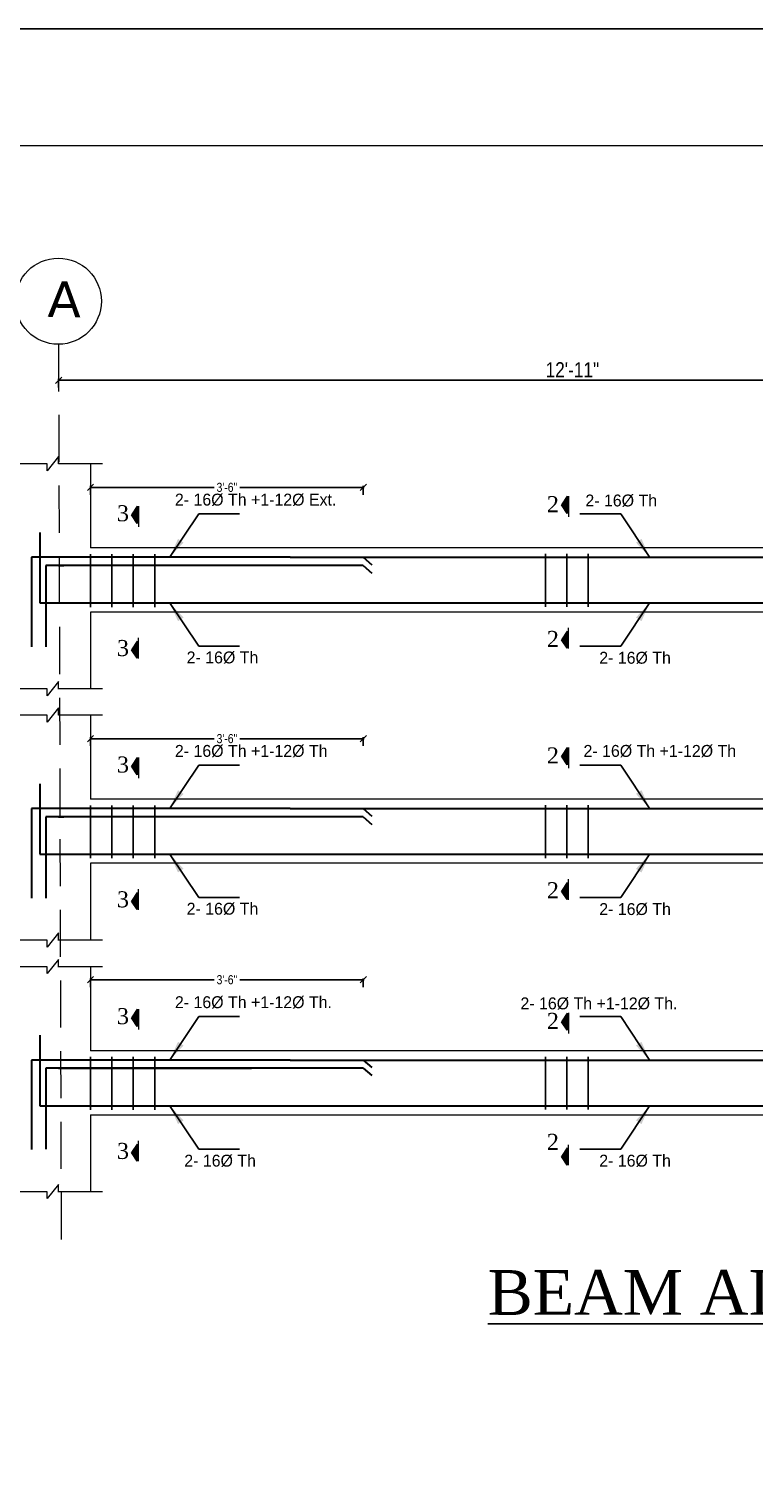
# Model space of a CAD drawing. Header units: inches. Extents: x 45643 to 70559, y -8725 to 1713.
# Drawn here: x 68583 to 68871, y -3815 to -3239 of the extents above; entities that cross this region are included whole.
import ezdxf

# ---------------------------------------------------------------- set-up
doc = ezdxf.new("R2010")
doc.units = ezdxf.units.IN
doc.header["$MEASUREMENT"] = 0
doc.linetypes.add('CENTER2', pattern=[1.125, 0.75, -0.125, 0.125, -0.125])
doc.linetypes.add('DASHED2', pattern=[0.375, 0.25, -0.125])
for name, color, linetype, lineweight in [('BEAM', 212, 'Continuous', 9), ('cenline', 170, 'CENTER2', 9), ('door', 3, 'Continuous', 13), ('ELE1', 3, 'Continuous', 9), ('Line', 7, 'Continuous', 15), ('Line 0.35', 130, 'Continuous', 35), ('REN', 140, 'Continuous', 35), ('Side-1', 11, 'Continuous', 18), ('Text', 7, 'Continuous', 9)]:
    doc.layers.add(name, color=color, linetype=linetype, lineweight=lineweight)
for name, color, linetype in [('DIM', 5, 'Continuous'), ('floorhatch', 43, 'Continuous'), ('STIRRUP', 10, 'Continuous')]:
    doc.layers.add(name, color=color, linetype=linetype)
doc.styles.add('Dks', font='ARIALN.TTF', dxfattribs={"height": 8})
doc.styles.add('ordinary', font='ARIALN.TTF')
doc.styles.add('sb', font='BKANT.TTF', dxfattribs={"height": 8})
doc.styles.get("Standard").update_dxf_attribs({"font": 'times.ttf'})
doc.dimstyles.new('1-4', dxfattribs={"dimscale": 0.1, "dimtxt": 36, "dimasz": 25, "dimexe": 5.625, "dimexo": 36, "dimgap": 12, "dimtad": 1, "dimzin": 0, "dimdsep": 46, "dimlunit": 4, "dimtxsty": 'ordinary', "dimblk": 'OBLIQUE', "dimcen": 1, "dimdle": 3, "dimclrt": 7, "dimadec": 3, "dimazin": 0, "dimtfac": 1, "dimtix": 1, "dimtofl": 0, "dimtmove": 0, "dimatfit": 3, "dimfxl": 29.1875, "dimfxlon": 1, "dimtolj": 1, "dimtzin": 0, "dimarcsym": 0})
doc.dimstyles.new('Dks', dxfattribs={"dimtxt": 8, "dimasz": 8, "dimexe": 6, "dimexo": 6, "dimgap": 0.03125, "dimtad": 0, "dimdec": 0, "dimzin": 0, "dimdsep": 46, "dimlunit": 3, "dimtxsty": 'Dks', "dimcen": 0.09375, "dimclrd": 256, "dimclre": 256, "dimclrt": 256, "dimadec": 0, "dimazin": 0, "dimtfac": 1, "dimtdec": 0, "dimtix": 1, "dimtmove": 2, "dimatfit": 3, "dimfxl": 1, "dimfrac": 2, "dimtolj": 1, "dimtzin": 0, "dimlwe": -1, "dimarcsym": 0})

# ---------------------------------------------------------------- blocks, each defined once
blk = doc.blocks.new('_Oblique')
at = {"color": 0, "linetype": 'ByBlock', "lineweight": -2}
blk.add_line((-0.5, -0.5), (0.5, 0.5), dxfattribs=at)
blk = doc.blocks.new('*D646')
at = {"layer": 'Defpoints', "color": 0, "linetype": 'Continuous', "transparency": 16777216}
for p in [(68715.91, -3521.7), (68607.33, -3545.74, 2.24), (68715.91, -3545.74, 2.24)]:
    blk.add_point(p, dxfattribs=at)
at = {"layer": 'Line 0.35', "color": 0, "linetype": 'Continuous', "lineweight": -2, "transparency": 16777216}
for p, q in [((68607.03, -3521.7), (68656.49, -3521.7)), ((68607.33, -3524.61), (68607.33, -3521.14)), ((68716.21, -3521.7), (68666.75, -3521.7)), ((68715.91, -3524.61), (68715.91, -3521.14))]:
    blk.add_line(p, q, dxfattribs=at)
at = {"layer": 'Line 0.35', "color": 0, "linetype": 'Continuous', "lineweight": -2, "transparency": 16777216, "xscale": 2.5, "yscale": 2.5, "zscale": 2.5, "rotation": 180}
blk.add_blockref('_Oblique', (68607.33, -3521.7), dxfattribs=at)
at = {"layer": 'Line 0.35', "color": 0, "linetype": 'Continuous', "lineweight": -2, "transparency": 16777216, "xscale": 2.5, "yscale": 2.5, "zscale": 2.5}
blk.add_blockref('_Oblique', (68715.91, -3521.7), dxfattribs=at)
at = {"layer": 'Line 0.35', "color": 7, "linetype": 'Continuous', "transparency": 16777216, "insert": (68661.62, -3521.7), "char_height": 3.6, "attachment_point": 5, "style": 'ordinary'}
blk.add_mtext('\\A1;3\'-6"', dxfattribs=at)
blk = doc.blocks.new('vrwa')
at = {"layer": 'Line', "linetype": 'Continuous'}
for points in [[(64431.3, 382588.9), (64427.1, 382595.4), (64427.1, 382582.5)], [(64431.3, 382488.2), (64427.1, 382481.8), (64427.1, 382494.6)]]:
    blk.add_hatch(color=256, dxfattribs=at).paths.add_polyline_path(points)
at = {"layer": 'door', "linetype": 'Continuous'}
for p, q in [((64426.1, 382595.5), (64426.1, 382580.1)), ((64427.1, 382595.4), (64427.1, 382582.5)), ((64427.1, 382595.4), (64431.3, 382588.9)), ((64427.1, 382582.5), (64431.3, 382588.9)), ((64426.1, 382481.7), (64426.1, 382497)), ((64427.1, 382481.8), (64427.1, 382494.6)), ((64427.1, 382494.6), (64431.3, 382488.2)), ((64427.1, 382481.8), (64431.3, 382488.2))]:
    blk.add_line(p, q, dxfattribs=at)
blk = doc.blocks.new('*D648')
at = {"layer": 'Defpoints', "color": 0, "linetype": 'Continuous', "transparency": 16777216}
for p in [(68715.91, -3617.63), (68607.33, -3645.86, 2.24), (68715.91, -3645.86, 2.24)]:
    blk.add_point(p, dxfattribs=at)
at = {"layer": 'Line 0.35', "color": 0, "linetype": 'Continuous', "lineweight": -2, "transparency": 16777216}
for p, q in [((68607.03, -3617.63), (68656.49, -3617.63)), ((68607.33, -3620.54), (68607.33, -3617.07)), ((68716.21, -3617.63), (68666.75, -3617.63)), ((68715.91, -3620.54), (68715.91, -3617.07))]:
    blk.add_line(p, q, dxfattribs=at)
at = {"layer": 'Line 0.35', "color": 0, "linetype": 'Continuous', "lineweight": -2, "transparency": 16777216, "xscale": 2.5, "yscale": 2.5, "zscale": 2.5, "rotation": 180}
blk.add_blockref('_Oblique', (68607.33, -3617.63), dxfattribs=at)
at = {"layer": 'Line 0.35', "color": 0, "linetype": 'Continuous', "lineweight": -2, "transparency": 16777216, "xscale": 2.5, "yscale": 2.5, "zscale": 2.5}
blk.add_blockref('_Oblique', (68715.91, -3617.63), dxfattribs=at)
at = {"layer": 'Line 0.35', "color": 7, "linetype": 'Continuous', "transparency": 16777216, "insert": (68661.62, -3617.63), "char_height": 3.6, "attachment_point": 5, "style": 'ordinary'}
blk.add_mtext('\\A1;3\'-6"', dxfattribs=at)
blk = doc.blocks.new('*D650')
at = {"layer": 'Defpoints', "color": 0, "linetype": 'Continuous', "transparency": 16777216}
for p in [(69003.56, -3379.12), (68594.66, -3500.34, 5.43), (69003.56, -3501.92, 2.24)]:
    blk.add_point(p, dxfattribs=at)
at = {"layer": 'Line 0.35', "color": 0, "linetype": 'Continuous', "lineweight": -2, "transparency": 16777216}
for p, q in [((68594.36, -3379.12), (69003.86, -3379.12)), ((68594.66, -3382.04), (68594.66, -3378.56)), ((69003.56, -3382.04), (69003.56, -3378.56))]:
    blk.add_line(p, q, dxfattribs=at)
at = {"layer": 'Line 0.35', "color": 0, "linetype": 'Continuous', "lineweight": -2, "transparency": 16777216, "xscale": 2.5, "yscale": 2.5, "zscale": 2.5, "rotation": 180}
blk.add_blockref('_Oblique', (68594.66, -3379.12), dxfattribs=at)
at = {"layer": 'Line 0.35', "color": 0, "linetype": 'Continuous', "lineweight": -2, "transparency": 16777216, "xscale": 2.5, "yscale": 2.5, "zscale": 2.5}
blk.add_blockref('_Oblique', (69003.56, -3379.12), dxfattribs=at)
at = {"layer": 'Line 0.35', "color": 7, "linetype": 'Continuous', "transparency": 16777216, "insert": (68799.11, -3374.91), "char_height": 6, "attachment_point": 5, "style": 'ordinary'}
blk.add_mtext('\\A1;12\'-11"', dxfattribs=at)
blk = doc.blocks.new('*D652')
at = {"layer": 'Defpoints', "color": 0, "linetype": 'Continuous', "transparency": 16777216}
for p in [(68715.91, -3421.72), (68607.33, -3445.76, 2.24), (68715.91, -3445.76, 2.24)]:
    blk.add_point(p, dxfattribs=at)
at = {"layer": 'Line 0.35', "color": 0, "linetype": 'Continuous', "lineweight": -2, "transparency": 16777216}
for p, q in [((68607.03, -3421.72), (68656.49, -3421.72)), ((68607.33, -3424.62), (68607.33, -3421.15)), ((68716.21, -3421.72), (68666.75, -3421.72)), ((68715.91, -3424.62), (68715.91, -3421.15))]:
    blk.add_line(p, q, dxfattribs=at)
at = {"layer": 'Line 0.35', "color": 0, "linetype": 'Continuous', "lineweight": -2, "transparency": 16777216, "xscale": 2.5, "yscale": 2.5, "zscale": 2.5, "rotation": 180}
blk.add_blockref('_Oblique', (68607.33, -3421.72), dxfattribs=at)
at = {"layer": 'Line 0.35', "color": 0, "linetype": 'Continuous', "lineweight": -2, "transparency": 16777216, "xscale": 2.5, "yscale": 2.5, "zscale": 2.5}
blk.add_blockref('_Oblique', (68715.91, -3421.72), dxfattribs=at)
at = {"layer": 'Line 0.35', "color": 7, "linetype": 'Continuous', "transparency": 16777216, "insert": (68661.62, -3421.72), "char_height": 3.6, "attachment_point": 5, "style": 'ordinary'}
blk.add_mtext('\\A1;3\'-6"', dxfattribs=at)

msp = doc.modelspace()

# ---------------------------------------------------------------- linework, layer by layer
at = {"layer": 'BEAM', "linetype": 'ByBlock'}
for p, q in [((68594.659, -3409.46, 3.195), (68590.064, -3415.086, 3.195)), ((68594.659, -3412.378, 3.195), (68594.659, -3409.46, 3.195)), ((68590.064, -3412.378, 3.195), (68565.205, -3412.378, 3.195)), ((68590.064, -3415.086, 3.195), (68590.064, -3412.378, 3.195)), ((68612.083, -3412.378, 3.195), (68594.659, -3412.378, 3.195)), ((68590.066, -3501.914), (68565.207, -3501.914)), ((68590.066, -3501.914), (68565.207, -3501.914)), ((68594.661, -3498.996), (68590.066, -3504.622)), ((68594.661, -3498.996), (68590.066, -3504.622)), ((68590.066, -3504.622), (68590.066, -3501.914)), ((68590.066, -3504.622), (68590.066, -3501.914)), ((68594.661, -3502.04), (68594.661, -3498.996)), ((68594.661, -3502.04), (68594.661, -3498.996)), ((68612.085, -3501.914), (68594.661, -3501.914)), ((68590.064, -3512.365, 3.195), (68565.205, -3512.365, 3.195)), ((68594.659, -3509.447, 3.195), (68590.064, -3515.073, 3.195)), ((68590.064, -3515.073, 3.195), (68590.064, -3512.365, 3.195)), ((68594.659, -3512.365, 3.195), (68594.659, -3509.447, 3.195)), ((68612.083, -3512.365, 3.195), (68594.659, -3512.365, 3.195)), ((68594.661, -3598.983), (68590.066, -3604.609)), ((68594.661, -3598.983), (68590.066, -3604.609)), ((68594.661, -3602.027), (68594.661, -3598.983)), ((68594.661, -3602.027), (68594.661, -3598.983)), ((68590.066, -3601.901), (68565.207, -3601.901)), ((68590.066, -3601.901), (68565.207, -3601.901)), ((68590.066, -3604.609), (68590.066, -3601.901)), ((68590.066, -3604.609), (68590.066, -3601.901)), ((68612.085, -3601.901), (68594.661, -3601.901)), ((68590.066, -3612.478), (68565.207, -3612.478)), ((68590.066, -3612.478), (68565.207, -3612.478)), ((68594.661, -3609.56), (68590.066, -3615.186)), ((68594.661, -3609.56), (68590.066, -3615.186)), ((68590.066, -3615.186), (68590.066, -3612.478)), ((68590.066, -3615.186), (68590.066, -3612.478)), ((68594.661, -3612.604), (68594.661, -3609.56)), ((68594.661, -3612.604), (68594.661, -3609.56)), ((68612.085, -3612.478), (68594.661, -3612.478)), ((68590.066, -3702.014), (68565.207, -3702.014)), ((68590.066, -3702.014), (68565.207, -3702.014)), ((68594.661, -3699.096), (68590.066, -3704.722)), ((68594.661, -3699.096), (68590.066, -3704.722)), ((68590.066, -3704.722), (68590.066, -3702.014)), ((68590.066, -3704.722), (68590.066, -3702.014)), ((68594.661, -3702.14), (68594.661, -3699.096)), ((68594.661, -3702.14), (68594.661, -3699.096)), ((68612.085, -3702.014), (68594.661, -3702.014)), ((68612.085, -3702.014), (68594.661, -3702.014))]:
    msp.add_line(p, q, dxfattribs=at)
at = {"layer": 'cenline', "color": 3, "linetype": 'DASHED2', "ltscale": 75}
msp.add_line((68594.602, -3364.763), (68595.664, -3723.65), dxfattribs=at)
at = {"layer": 'Defpoints'}
msp.add_lwpolyline([(70559.247, -3239.316), (67381.647, -3239.316), (67381.647, -5487.285), (70559.247, -5487.285)], close=True, dxfattribs=at)
at = {"layer": 'ELE1', "color": 11, "linetype": 'Continuous', "true_color": 0xf27172}
for p, q in [((68990.669, -3445.757), (68607.33, -3445.757)), ((68990.669, -3471.316, 3.195), (68607.33, -3471.316, 3.195)), ((68990.669, -3545.744), (68607.33, -3545.744)), ((68990.669, -3571.303, 3.195), (68607.33, -3571.303, 3.195)), ((68990.669, -3645.856), (68607.33, -3645.856)), ((68607.33, -3671.416, 3.195), (68990.669, -3671.416, 3.195))]:
    msp.add_line(p, q, dxfattribs=at)
at = {"layer": 'ELE1'}
msp.add_lwpolyline([(67427.965, -3285.634), (70512.929, -3285.634), (70512.929, -5440.967), (67427.965, -5440.967)], close=True, dxfattribs=at)
at = {"layer": 'REN', "ltscale": 50}
for p, q in [((68587.195, -3439.635), (68587.195, -3467.688)), ((68583.914, -3449.546), (68583.914, -3485.113)), ((68686.844, -3449.546), (68583.914, -3449.546)), ((68686.834, -3449.546), (69146.264, -3449.546)), ((68715.905, -3449.546), (68719.293, -3452.486)), ((68715.905, -3452.861), (68589.54, -3452.861)), ((68671.459, -3452.861), (68594.536, -3452.861)), ((68594.536, -3452.861), (68596.78, -3452.861)), ((68715.905, -3452.861), (68719.293, -3455.801)), ((68587.195, -3467.688), (69287.619, -3467.688)), ((68587.195, -3539.622), (68587.195, -3567.675)), ((68583.914, -3549.533), (68583.914, -3585.1)), ((68686.844, -3549.533), (68583.914, -3549.533)), ((68715.905, -3552.848), (68589.54, -3552.848)), ((68671.459, -3552.848), (68594.536, -3552.848)), ((68594.536, -3552.848), (68596.78, -3552.848)), ((68686.834, -3549.533), (69146.264, -3549.533)), ((68715.905, -3549.533), (68719.293, -3552.473)), ((68715.905, -3552.848), (68719.293, -3555.788)), ((68587.195, -3567.675), (69287.619, -3567.675)), ((68587.195, -3639.734), (68587.195, -3667.787)), ((68583.914, -3649.645), (68583.914, -3685.213)), ((68686.844, -3649.645), (68583.914, -3649.645)), ((68715.905, -3652.761), (68589.54, -3652.761)), ((68594.536, -3652.761), (68671.459, -3652.761)), ((68594.536, -3652.761), (68596.78, -3652.761)), ((68686.834, -3649.645), (69115.163, -3649.645)), ((68715.905, -3649.645), (68719.293, -3652.586)), ((68715.905, -3652.761), (68719.293, -3655.701)), ((68587.195, -3667.787), (69111.882, -3667.787))]:
    msp.add_line(p, q, dxfattribs=at)
at = {"layer": 'REN'}
for p, q in [((68589.54, -3452.861), (68589.54, -3485.148)), ((68589.54, -3552.848), (68589.54, -3585.135)), ((68589.54, -3652.761), (68589.54, -3685.049))]:
    msp.add_line(p, q, dxfattribs=at)
at = {"layer": 'Side-1'}
for p, q in [((68607.33, -3412.378), (68607.33, -3445.757)), ((68607.33, -3412.378), (68607.33, -3445.757)), ((68607.33, -3412.378), (68607.33, -3445.757)), ((68607.33, -3471.316), (68607.33, -3501.914)), ((68607.33, -3512.365), (68607.33, -3545.744)), ((68607.33, -3512.365), (68607.33, -3545.744)), ((68607.33, -3512.365), (68607.33, -3545.744)), ((68607.33, -3571.303), (68607.33, -3601.901)), ((68607.33, -3612.478), (68607.33, -3645.856)), ((68607.33, -3612.478), (68607.33, -3645.856)), ((68607.33, -3612.478), (68607.33, -3645.856)), ((68607.33, -3612.478), (68607.33, -3645.856)), ((68607.33, -3612.478), (68607.33, -3645.856)), ((68607.33, -3671.416), (68607.33, -3702.014)), ((68607.33, -3671.416), (68607.33, -3702.014))]:
    msp.add_line(p, q, dxfattribs=at)
at = {"layer": 'STIRRUP', "linetype": 'ByBlock'}
for p, q in [((68607.33, -3469.314), (68607.33, -3448.247)), ((68615.85, -3469.314), (68615.85, -3448.247)), ((68624.37, -3469.314), (68624.37, -3448.247)), ((68632.89, -3469.314), (68632.89, -3448.247)), ((68788.419, -3469.207, -2.236), (68788.419, -3448.139, -2.236)), ((68796.938, -3469.207, -2.236), (68796.938, -3448.139, -2.236)), ((68805.458, -3469.207, -2.236), (68805.458, -3448.139, -2.236)), ((68607.33, -3569.301), (68607.33, -3548.234)), ((68615.85, -3569.301), (68615.85, -3548.234)), ((68624.37, -3569.301), (68624.37, -3548.234)), ((68632.89, -3569.301), (68632.89, -3548.234)), ((68788.419, -3569.194, -2.236), (68788.419, -3548.126, -2.236)), ((68796.938, -3569.194, -2.236), (68796.938, -3548.126, -2.236)), ((68805.458, -3569.194, -2.236), (68805.458, -3548.126, -2.236)), ((68607.33, -3669.414), (68607.33, -3648.346)), ((68607.33, -3669.414), (68607.33, -3648.346)), ((68615.85, -3669.414), (68615.85, -3648.346)), ((68615.85, -3669.414), (68615.85, -3648.346)), ((68624.37, -3669.414), (68624.37, -3648.346)), ((68624.37, -3669.414), (68624.37, -3648.346)), ((68632.89, -3669.414), (68632.89, -3648.346)), ((68632.89, -3669.414), (68632.89, -3648.346)), ((68788.419, -3669.306, -2.236), (68788.419, -3648.239, -2.236)), ((68796.938, -3669.306, -2.236), (68796.938, -3648.239, -2.236)), ((68805.458, -3669.306, -2.236), (68805.458, -3648.239, -2.236))]:
    msp.add_line(p, q, dxfattribs=at)
at = {"layer": 'Text'}
msp.add_circle((68594.536, -3347.638, 2.236), 17.125, dxfattribs=at)

# ---------------------------------------------------------------- block references
at = {"layer": 'door', "linetype": 'Continuous', "xscale": -0.5324930655770004, "yscale": 0.5324930654605851, "zscale": 0.5324930654151103}
for p in [(103104.027, -207154.647, -2.236), (102932.927, -207158.621), (103104.027, -207254.634, -2.236), (102932.927, -207258.608), (102932.927, -207358.721), (103104.027, -207360.256, -2.236)]:
    msp.add_blockref('vrwa', p, dxfattribs=at)

# ---------------------------------------------------------------- texts
at = {"layer": 'floorhatch', "color": 7, "linetype": 'Continuous', "attachment_point": 5}
for s, insert, char_height in [('2', (68791.344, -3428.386, -2.236), 6.39), ('3', (68620.246, -3432.045), 6.39), ('2', (68791.344, -3482.017, -2.236), 6.39), ('3', (68620.246, -3485.676), 6.39), ('2', (68791.344, -3528.373, -2.236), 6.39), ('3', (68620.246, -3532.032), 6.39), ('3', (68620.246, -3585.663), 6.39), ('2', (68791.344, -3582.004, -2.236), 6.39), ('3', (68620.246, -3632.144), 6.39), ('2', (68791.344, -3633.995, -2.236), 6.39), ('2', (68791.344, -3682.117, -2.236), 6.39), ('3', (68620.246, -3685.776), 6.39), ('{\\LBEAM ALONG GRID 3-3 & 4-4}', (68947.271, -3742.182), 17.79868)]:
    msp.add_mtext(s, dxfattribs=dict(at, insert=insert, char_height=char_height))
at = {"layer": 'Text', "insert": (68590.354, -3339.676, 2.236), "char_height": 14.17222, "attachment_point": 1, "rotation": 359.118233}
msp.add_mtext('{\\fVerdana|b0|i0|c0|p34;A}', dxfattribs=at)
at = {"layer": 'Text', "char_height": 4.73639, "width": 161.77578, "attachment_point": 1, "style": 'sb'}
for s, insert in [('2- 16%%C Th +1-12%%C Ext.', (68640.939, -3424.213, 5.43)), ('2- 16%%C Th +1-12%%C Th', (68640.939, -3524.2, 5.43)), ('2- 16%%C Th +1-12%%C Th', (68803.542, -3524.2, 5.43)), ('2- 16%%C Th +1-12%%C Th.', (68640.939, -3624.187, 5.43))]:
    msp.add_mtext(s, dxfattribs=dict(at, insert=insert))
at = {"layer": 'Text', "char_height": 4.73639, "style": 'sb'}
for s, insert, attachment_point in [('2- 16%%C Th ', (68832.811, -3424.565, 7.666), 3), ('2- 16%%C Th ', (68645.607, -3487.008, 3.195), 1), ('2- 16%%C Th ', (68838.323, -3487.142, 7.666), 3), ('2- 16%%C Th ', (68645.607, -3586.995, 3.195), 1), ('2- 16%%C Th ', (68838.323, -3587.129, 7.666), 3), ('2- 16%%C Th +1-12%%C Th.', (68840.933, -3624.665, 7.666), 3), ('2- 16%%C Th ', (68673.174, -3687.241, 7.666), 3), ('2- 16%%C Th ', (68838.323, -3687.241, 7.666), 3)]:
    msp.add_mtext(s, dxfattribs=dict(at, insert=insert, attachment_point=attachment_point))

# ---------------------------------------------------------------- dimensions: what is measured, and where the dimension line sits
at = {"layer": 'Line 0.35', "linetype": 'Continuous'}
for base, p1, p2, text, override, picture, middle in [((69003.56, -3379.123), (68594.659, -3500.339, 5.43), (69003.56, -3501.923, 2.236), '12\'-11"', {"dimtxt": 60}, '*D650', (68799.11, -3374.911)), ((68715.905, -3421.716, -2.236), (68607.33, -3445.757), (68715.905, -3445.757), '3\'-6"', {"dimtad": 0}, '*D652', (68661.618, -3421.716, -2.236)), ((68715.905, -3521.703, -2.236), (68607.33, -3545.744), (68715.905, -3545.744), '3\'-6"', {"dimtad": 0}, '*D646', (68661.618, -3521.703, -2.236)), ((68715.905, -3617.632, -2.236), (68607.33, -3645.856), (68715.905, -3645.856), '3\'-6"', {"dimtad": 0}, '*D648', (68661.618, -3617.632, -2.236))]:
    dim = msp.add_linear_dim(base=base, p1=p1, p2=p2, text=text, dimstyle='1-4', override=override, dxfattribs=at)
    dim.commit()
    dim.dimension.update_dxf_attribs({"geometry": picture, "text_midpoint": middle})

# ---------------------------------------------------------------- leaders
at = {"layer": 'DIM', "ltscale": 50}
for points in [[(68638.821, -3449.595), (68650.43, -3432.206), (68666.699, -3432.206)], [(68829.952, -3449.595, 3.195), (68818.344, -3432.206, 3.195), (68802.074, -3432.206, 3.195)], [(68638.821, -3467.571), (68650.43, -3484.959), (68666.699, -3484.959)], [(68829.952, -3467.571, 3.195), (68818.344, -3484.959, 3.195), (68802.074, -3484.959, 3.195)], [(68638.821, -3549.582), (68650.43, -3532.193), (68666.699, -3532.193)], [(68829.952, -3549.582, 3.195), (68818.344, -3532.193, 3.195), (68802.074, -3532.193, 3.195)], [(68638.821, -3567.558), (68650.43, -3584.946), (68666.699, -3584.946)], [(68829.952, -3567.558, 3.195), (68818.344, -3584.946, 3.195), (68802.074, -3584.946, 3.195)], [(68638.821, -3649.695), (68650.43, -3632.306), (68666.699, -3632.306)], [(68829.952, -3649.695), (68818.344, -3632.306), (68802.074, -3632.306)], [(68638.821, -3667.67), (68650.43, -3685.059), (68666.699, -3685.059)], [(68829.952, -3667.67), (68818.344, -3685.059), (68802.074, -3685.059)]]:
    msp.add_leader(points, dimstyle='Dks', dxfattribs=at)

doc.saveas('drawing.dxf')
